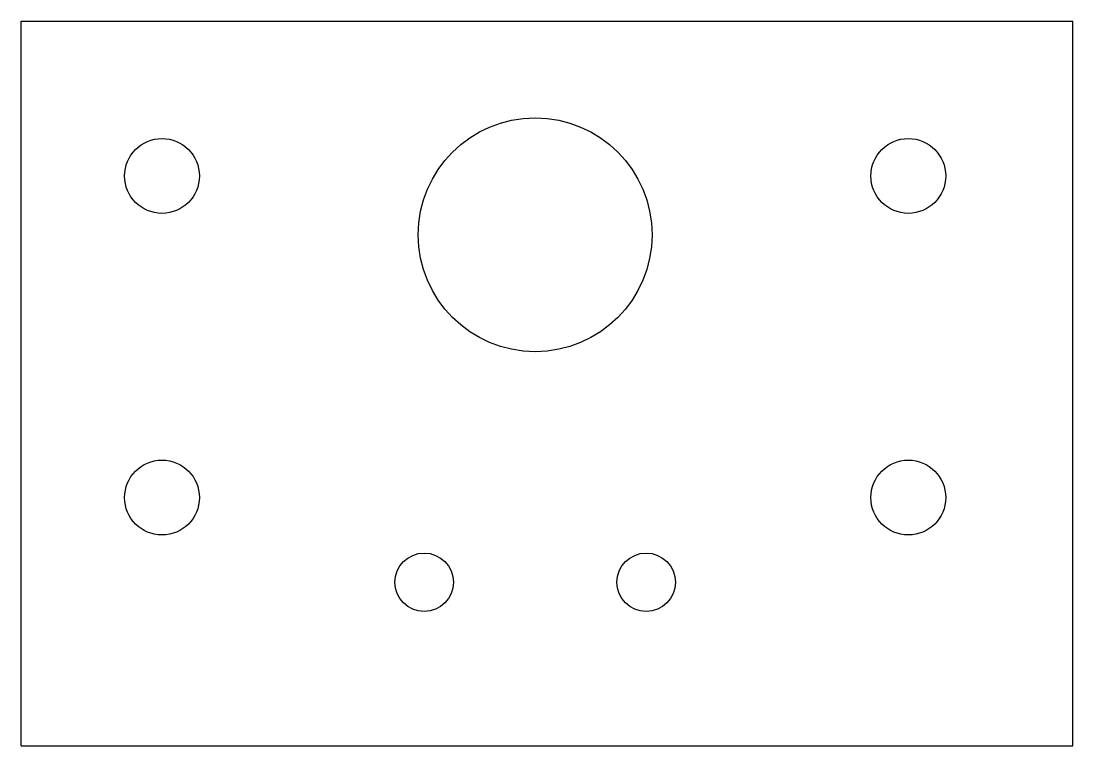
# Model space of a CAD drawing. Extents: x -482 to -437, y 119.5 to 150.5.
import ezdxf

# ---------------------------------------------------------------- set-up
doc = ezdxf.new("R2010")
doc.units = 0
doc.header["$MEASUREMENT"] = 0
doc.layers.add('VISIBLE', color=7, linetype='CONTINUOUS')

msp = doc.modelspace()

# ---------------------------------------------------------------- linework, layer by layer
at = {"layer": 'VISIBLE'}
for p, q in [((-481.993, 119.495), (-481.993, 150.495)), ((-481.993, 150.495), (-436.993, 150.495)), ((-436.993, 119.495), (-436.993, 150.495)), ((-481.993, 119.495), (-436.993, 119.495))]:
    msp.add_line(p, q, dxfattribs=at)
for centre, radius in [((-460, 141.356), 5), ((-475.963, 143.872), 1.6), ((-444.037, 143.872), 1.6), ((-475.963, 130.118), 1.6), ((-444.037, 130.118), 1.6), ((-464.75, 126.495), 1.25), ((-455.25, 126.495), 1.25)]:
    msp.add_circle(centre, radius, dxfattribs=at)

doc.saveas('drawing.dxf')
